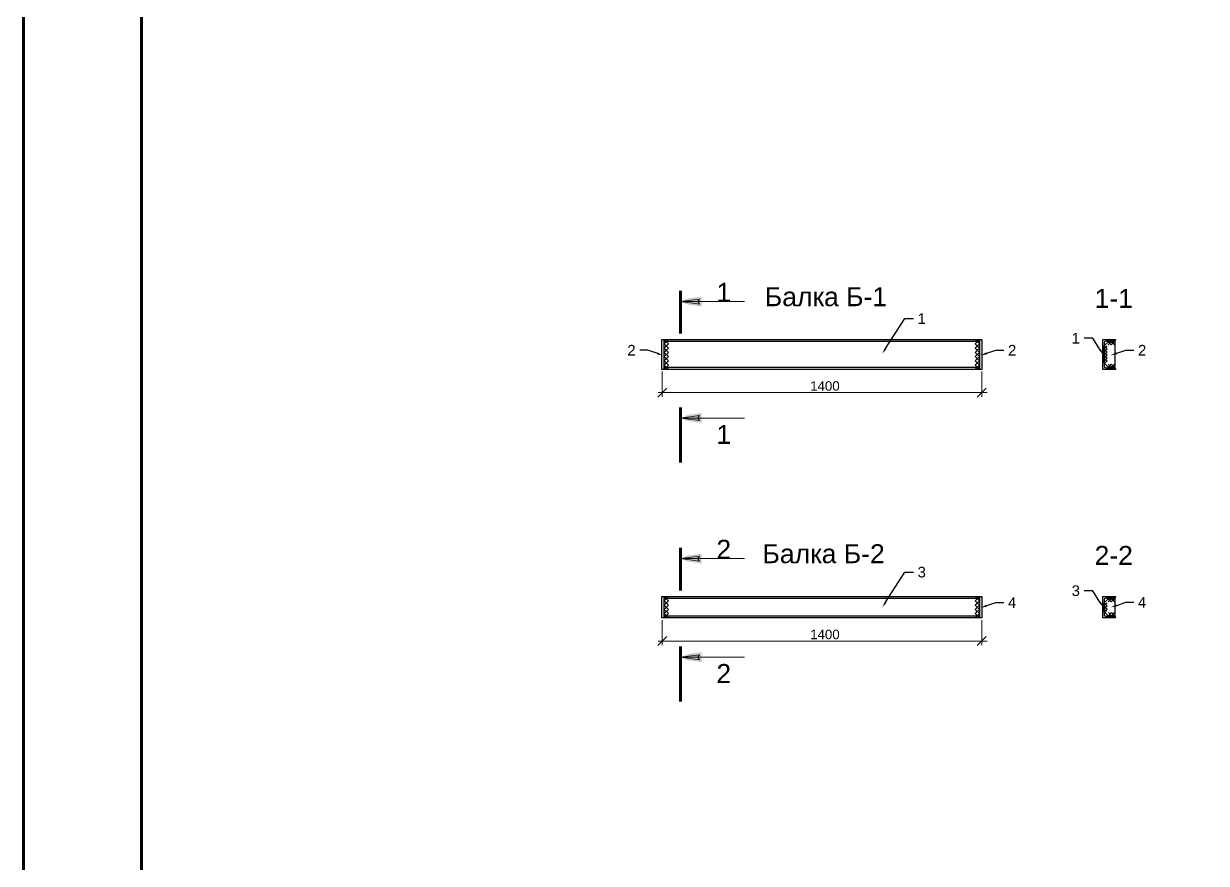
# Model space of a CAD drawing. Header units: millimetres. Extents: x -208979 to 31, y -109229 to 48340.
# Drawn here: x -24180 to -18633, y -7307 to -3367 of the extents above; entities that cross this region are included whole.
import ezdxf
from ezdxf import colors
from ezdxf.entities.mleader import LeaderData, LeaderLine
from ezdxf.math import Vec2, Vec3

# ---------------------------------------------------------------- set-up
doc = ezdxf.new("R2010")
doc.units = ezdxf.units.MM
doc.layers.add('PDF _Геометрия', color=7, linetype='Continuous')
doc.layers.add('PDF _Текст', color=7, linetype='Continuous')
doc.layers.add('PDF _Сплошная заливка', color=7, linetype='Continuous', true_color=0xffffff)
doc.styles.add('PDF Arial', font='arial.ttf')
doc.styles.get("Standard").update_dxf_attribs({"font": 'arial.ttf'})

msp = doc.modelspace()

# ---------------------------------------------------------------- hatches: boundary and pattern name
at = {"layer": 'PDF _Сплошная заливка', "lineweight": 100, "transparency": 33554559}
for color, points in [(256, [(-21005.332, -4693.657), (-20999.403, -4694.504), (-20999.403, -4648.769), (-21005.332, -4648.769), (-21012.107, -4649.616), (-21018.036, -4650.463), (-21031.587, -4652.156), (-21037.516, -4653.003), (-21044.292, -4653.85), (-21050.22, -4654.697), (-21063.772, -4656.391), (-21067.16, -4658.085), (-21069.701, -4658.932), (-21073.088, -4660.626), (-21075.629, -4661.473), (-21079.017, -4663.167), (-21081.558, -4664.014), (-21084.946, -4665.708), (-21087.487, -4666.555), (-21090.875, -4668.249), (-21093.415, -4669.096), (-21096.803, -4670.79), (-21099.344, -4671.637), (-21096.803, -4672.483), (-21095.109, -4673.33), (-21092.569, -4674.177), (-21090.875, -4675.024), (-21088.334, -4675.871), (-21086.64, -4676.718), (-21084.099, -4677.565), (-21082.405, -4678.412), (-21079.864, -4679.259), (-21078.17, -4680.106), (-21075.629, -4680.953), (-21073.935, -4681.8), (-21071.394, -4682.647), (-21069.701, -4683.494), (-21067.16, -4684.341), (-21063.772, -4686.035), (-21050.22, -4687.729), (-21044.292, -4688.576), (-21037.516, -4689.423), (-21031.587, -4690.27), (-21018.036, -4691.964), (-21012.107, -4692.811)]), (256, [(-21005.332, -4693.657), (-20999.403, -4694.504), (-20999.403, -4648.769), (-21005.332, -4648.769), (-21012.107, -4649.616), (-21018.036, -4650.463), (-21031.587, -4652.156), (-21037.516, -4653.003), (-21044.292, -4653.85), (-21050.22, -4654.697), (-21063.772, -4656.391), (-21067.16, -4658.085), (-21069.701, -4658.932), (-21073.088, -4660.626), (-21075.629, -4661.473), (-21079.017, -4663.167), (-21081.558, -4664.014), (-21084.946, -4665.708), (-21087.487, -4666.555), (-21090.875, -4668.249), (-21093.415, -4669.096), (-21096.803, -4670.79), (-21099.344, -4671.637), (-21096.803, -4672.483), (-21095.109, -4673.33), (-21092.569, -4674.177), (-21090.875, -4675.024), (-21088.334, -4675.871), (-21086.64, -4676.718), (-21084.099, -4677.565), (-21082.405, -4678.412), (-21079.864, -4679.259), (-21078.17, -4680.106), (-21075.629, -4680.953), (-21073.935, -4681.8), (-21071.394, -4682.647), (-21069.701, -4683.494), (-21067.16, -4684.341), (-21063.772, -4686.035), (-21050.22, -4687.729), (-21044.292, -4688.576), (-21037.516, -4689.423), (-21031.587, -4690.27), (-21018.036, -4691.964), (-21012.107, -4692.811)]), (7, [(-21015.495, -4682.647), (-21009.566, -4683.494), (-21009.566, -4682.647), (-21010.413, -4681.8), (-21011.26, -4681.8), (-21011.26, -4680.106), (-21012.954, -4678.412), (-21013.801, -4678.412), (-21013.801, -4676.718), (-21014.648, -4675.871), (-21015.495, -4675.871), (-21015.495, -4674.177), (-21018.036, -4671.637), (-21099.344, -4671.637), (-21085.793, -4673.33), (-21079.864, -4674.177), (-21073.088, -4675.024), (-21067.16, -4675.871), (-21060.384, -4676.718), (-21054.455, -4677.565), (-21040.904, -4679.259), (-21034.975, -4680.106), (-21028.2, -4680.953), (-21022.271, -4681.8)]), (7, [(-21015.495, -4682.647), (-21009.566, -4683.494), (-21009.566, -4682.647), (-21010.413, -4681.8), (-21011.26, -4681.8), (-21011.26, -4680.106), (-21012.954, -4678.412), (-21013.801, -4678.412), (-21013.801, -4676.718), (-21014.648, -4675.871), (-21015.495, -4675.871), (-21015.495, -4674.177), (-21018.036, -4671.637), (-21099.344, -4671.637), (-21085.793, -4673.33), (-21079.864, -4674.177), (-21073.088, -4675.024), (-21067.16, -4675.871), (-21060.384, -4676.718), (-21054.455, -4677.565), (-21040.904, -4679.259), (-21034.975, -4680.106), (-21028.2, -4680.953), (-21022.271, -4681.8)]), (7, [(-21011.26, -4662.32), (-21009.566, -4660.626), (-21015.495, -4660.626), (-21022.271, -4661.473), (-21028.2, -4662.32), (-21034.975, -4663.167), (-21040.904, -4664.014), (-21054.455, -4665.708), (-21060.384, -4666.555), (-21067.16, -4667.402), (-21073.088, -4668.249), (-21079.864, -4669.096), (-21085.793, -4669.943), (-21092.569, -4670.79), (-21017.189, -4671.637), (-21017.189, -4670.79), (-21016.342, -4669.943), (-21015.495, -4668.249), (-21014.648, -4667.402), (-21013.801, -4665.708), (-21012.107, -4664.014)]), (7, [(-21011.26, -4662.32), (-21009.566, -4660.626), (-21015.495, -4660.626), (-21022.271, -4661.473), (-21028.2, -4662.32), (-21034.975, -4663.167), (-21040.904, -4664.014), (-21054.455, -4665.708), (-21060.384, -4666.555), (-21067.16, -4667.402), (-21073.088, -4668.249), (-21079.864, -4669.096), (-21085.793, -4669.943), (-21092.569, -4670.79), (-21017.189, -4671.637), (-21017.189, -4670.79), (-21016.342, -4669.943), (-21015.495, -4668.249), (-21014.648, -4667.402), (-21013.801, -4665.708), (-21012.107, -4664.014)]), (1, [(-21165.597, -4853.728), (-21164.75, -4849.493), (-21176.608, -4849.493), (-21176.608, -4861.35), (-21172.373, -4860.503), (-21169.832, -4859.656), (-21166.444, -4856.269)]), (1, [(-19707.618, -4853.728), (-19708.465, -4849.493), (-19696.608, -4849.493), (-19696.608, -4861.35), (-19700.843, -4860.503), (-19703.384, -4859.656), (-19706.771, -4856.269)]), (1, [(-21164.75, -4985.258), (-21166.444, -4983.564), (-21167.291, -4983.564), (-21167.291, -4981.87), (-21169.832, -4979.329), (-21174.914, -4977.635), (-21176.608, -4977.635), (-21176.608, -4989.493), (-21164.75, -4989.493)]), (1, [(-19708.465, -4985.258), (-19706.771, -4983.564), (-19705.924, -4983.564), (-19705.924, -4981.87), (-19703.384, -4979.329), (-19698.302, -4977.635), (-19696.608, -4977.635), (-19696.608, -4989.493), (-19708.465, -4989.493)]), (256, [(-21005.332, -5239.947), (-20999.403, -5240.794), (-20999.403, -5195.058), (-21005.332, -5195.058), (-21012.107, -5195.905), (-21018.036, -5196.752), (-21031.587, -5198.446), (-21037.516, -5199.293), (-21044.292, -5200.14), (-21050.22, -5200.987), (-21063.772, -5202.681), (-21067.16, -5204.374), (-21069.701, -5205.221), (-21073.088, -5206.915), (-21075.629, -5207.762), (-21079.017, -5209.456), (-21081.558, -5210.303), (-21084.946, -5211.997), (-21087.487, -5212.844), (-21090.875, -5214.538), (-21093.415, -5215.385), (-21096.803, -5217.079), (-21099.344, -5217.926), (-21096.803, -5218.773), (-21095.109, -5219.62), (-21092.569, -5220.467), (-21090.875, -5221.314), (-21088.334, -5222.161), (-21086.64, -5223.008), (-21084.099, -5223.855), (-21082.405, -5224.702), (-21079.864, -5225.548), (-21078.17, -5226.395), (-21075.629, -5227.242), (-21073.935, -5228.089), (-21071.394, -5228.936), (-21069.701, -5229.783), (-21067.16, -5230.63), (-21063.772, -5232.324), (-21050.22, -5234.018), (-21044.292, -5234.865), (-21037.516, -5235.712), (-21031.587, -5236.559), (-21018.036, -5238.253), (-21012.107, -5239.1)]), (256, [(-21005.332, -5239.947), (-20999.403, -5240.794), (-20999.403, -5195.058), (-21005.332, -5195.058), (-21012.107, -5195.905), (-21018.036, -5196.752), (-21031.587, -5198.446), (-21037.516, -5199.293), (-21044.292, -5200.14), (-21050.22, -5200.987), (-21063.772, -5202.681), (-21067.16, -5204.374), (-21069.701, -5205.221), (-21073.088, -5206.915), (-21075.629, -5207.762), (-21079.017, -5209.456), (-21081.558, -5210.303), (-21084.946, -5211.997), (-21087.487, -5212.844), (-21090.875, -5214.538), (-21093.415, -5215.385), (-21096.803, -5217.079), (-21099.344, -5217.926), (-21096.803, -5218.773), (-21095.109, -5219.62), (-21092.569, -5220.467), (-21090.875, -5221.314), (-21088.334, -5222.161), (-21086.64, -5223.008), (-21084.099, -5223.855), (-21082.405, -5224.702), (-21079.864, -5225.548), (-21078.17, -5226.395), (-21075.629, -5227.242), (-21073.935, -5228.089), (-21071.394, -5228.936), (-21069.701, -5229.783), (-21067.16, -5230.63), (-21063.772, -5232.324), (-21050.22, -5234.018), (-21044.292, -5234.865), (-21037.516, -5235.712), (-21031.587, -5236.559), (-21018.036, -5238.253), (-21012.107, -5239.1)]), (7, [(-21011.26, -5208.609), (-21009.566, -5206.915), (-21015.495, -5206.915), (-21022.271, -5207.762), (-21028.2, -5208.609), (-21034.975, -5209.456), (-21040.904, -5210.303), (-21054.455, -5211.997), (-21060.384, -5212.844), (-21067.16, -5213.691), (-21073.088, -5214.538), (-21079.864, -5215.385), (-21085.793, -5216.232), (-21092.569, -5217.079), (-21017.189, -5217.926), (-21017.189, -5217.079), (-21016.342, -5216.232), (-21015.495, -5214.538), (-21014.648, -5213.691), (-21013.801, -5211.997), (-21012.107, -5210.303)]), (7, [(-21011.26, -5208.609), (-21009.566, -5206.915), (-21015.495, -5206.915), (-21022.271, -5207.762), (-21028.2, -5208.609), (-21034.975, -5209.456), (-21040.904, -5210.303), (-21054.455, -5211.997), (-21060.384, -5212.844), (-21067.16, -5213.691), (-21073.088, -5214.538), (-21079.864, -5215.385), (-21085.793, -5216.232), (-21092.569, -5217.079), (-21017.189, -5217.926), (-21017.189, -5217.079), (-21016.342, -5216.232), (-21015.495, -5214.538), (-21014.648, -5213.691), (-21013.801, -5211.997), (-21012.107, -5210.303)]), (7, [(-21015.495, -5228.936), (-21009.566, -5229.783), (-21009.566, -5228.936), (-21010.413, -5228.089), (-21011.26, -5228.089), (-21011.26, -5226.395), (-21012.954, -5224.702), (-21013.801, -5224.702), (-21013.801, -5223.008), (-21014.648, -5222.161), (-21015.495, -5222.161), (-21015.495, -5220.467), (-21018.036, -5217.926), (-21099.344, -5217.926), (-21085.793, -5219.62), (-21079.864, -5220.467), (-21073.088, -5221.314), (-21067.16, -5222.161), (-21060.384, -5223.008), (-21054.455, -5223.855), (-21040.904, -5225.548), (-21034.975, -5226.395), (-21028.2, -5227.242), (-21022.271, -5228.089)]), (7, [(-21015.495, -5228.936), (-21009.566, -5229.783), (-21009.566, -5228.936), (-21010.413, -5228.089), (-21011.26, -5228.089), (-21011.26, -5226.395), (-21012.954, -5224.702), (-21013.801, -5224.702), (-21013.801, -5223.008), (-21014.648, -5222.161), (-21015.495, -5222.161), (-21015.495, -5220.467), (-21018.036, -5217.926), (-21099.344, -5217.926), (-21085.793, -5219.62), (-21079.864, -5220.467), (-21073.088, -5221.314), (-21067.16, -5222.161), (-21060.384, -5223.008), (-21054.455, -5223.855), (-21040.904, -5225.548), (-21034.975, -5226.395), (-21028.2, -5227.242), (-21022.271, -5228.089)]), (256, [(-21005.332, -5899.547), (-20999.403, -5900.394), (-20999.403, -5854.658), (-21005.332, -5854.658), (-21012.107, -5855.505), (-21018.036, -5856.352), (-21031.587, -5858.046), (-21037.516, -5858.893), (-21044.292, -5859.74), (-21050.22, -5860.587), (-21063.772, -5862.281), (-21067.16, -5863.975), (-21069.701, -5864.822), (-21073.088, -5866.516), (-21075.629, -5867.363), (-21079.017, -5869.057), (-21081.558, -5869.904), (-21084.946, -5871.597), (-21087.487, -5872.444), (-21090.875, -5874.138), (-21093.415, -5874.985), (-21096.803, -5876.679), (-21099.344, -5877.526), (-21096.803, -5878.373), (-21095.109, -5879.22), (-21092.569, -5880.067), (-21090.875, -5880.914), (-21088.334, -5881.761), (-21086.64, -5882.608), (-21084.099, -5883.455), (-21082.405, -5884.302), (-21079.864, -5885.149), (-21078.17, -5885.996), (-21075.629, -5886.843), (-21073.935, -5887.69), (-21071.394, -5888.537), (-21069.701, -5889.384), (-21067.16, -5890.231), (-21063.772, -5891.925), (-21050.22, -5893.618), (-21044.292, -5894.465), (-21037.516, -5895.312), (-21031.587, -5896.159), (-21018.036, -5897.853), (-21012.107, -5898.7)]), (256, [(-21005.332, -5899.547), (-20999.403, -5900.394), (-20999.403, -5854.658), (-21005.332, -5854.658), (-21012.107, -5855.505), (-21018.036, -5856.352), (-21031.587, -5858.046), (-21037.516, -5858.893), (-21044.292, -5859.74), (-21050.22, -5860.587), (-21063.772, -5862.281), (-21067.16, -5863.975), (-21069.701, -5864.822), (-21073.088, -5866.516), (-21075.629, -5867.363), (-21079.017, -5869.057), (-21081.558, -5869.904), (-21084.946, -5871.597), (-21087.487, -5872.444), (-21090.875, -5874.138), (-21093.415, -5874.985), (-21096.803, -5876.679), (-21099.344, -5877.526), (-21096.803, -5878.373), (-21095.109, -5879.22), (-21092.569, -5880.067), (-21090.875, -5880.914), (-21088.334, -5881.761), (-21086.64, -5882.608), (-21084.099, -5883.455), (-21082.405, -5884.302), (-21079.864, -5885.149), (-21078.17, -5885.996), (-21075.629, -5886.843), (-21073.935, -5887.69), (-21071.394, -5888.537), (-21069.701, -5889.384), (-21067.16, -5890.231), (-21063.772, -5891.925), (-21050.22, -5893.618), (-21044.292, -5894.465), (-21037.516, -5895.312), (-21031.587, -5896.159), (-21018.036, -5897.853), (-21012.107, -5898.7)]), (7, [(-21015.495, -5888.537), (-21009.566, -5889.384), (-21009.566, -5888.537), (-21010.413, -5887.69), (-21011.26, -5887.69), (-21011.26, -5885.996), (-21012.954, -5884.302), (-21013.801, -5884.302), (-21013.801, -5882.608), (-21014.648, -5881.761), (-21015.495, -5881.761), (-21015.495, -5880.067), (-21018.036, -5877.526), (-21099.344, -5877.526), (-21085.793, -5879.22), (-21079.864, -5880.067), (-21073.088, -5880.914), (-21067.16, -5881.761), (-21060.384, -5882.608), (-21054.455, -5883.455), (-21040.904, -5885.149), (-21034.975, -5885.996), (-21028.2, -5886.843), (-21022.271, -5887.69)]), (7, [(-21015.495, -5888.537), (-21009.566, -5889.384), (-21009.566, -5888.537), (-21010.413, -5887.69), (-21011.26, -5887.69), (-21011.26, -5885.996), (-21012.954, -5884.302), (-21013.801, -5884.302), (-21013.801, -5882.608), (-21014.648, -5881.761), (-21015.495, -5881.761), (-21015.495, -5880.067), (-21018.036, -5877.526), (-21099.344, -5877.526), (-21085.793, -5879.22), (-21079.864, -5880.067), (-21073.088, -5880.914), (-21067.16, -5881.761), (-21060.384, -5882.608), (-21054.455, -5883.455), (-21040.904, -5885.149), (-21034.975, -5885.996), (-21028.2, -5886.843), (-21022.271, -5887.69)]), (7, [(-21011.26, -5868.21), (-21009.566, -5866.516), (-21015.495, -5866.516), (-21022.271, -5867.363), (-21028.2, -5868.21), (-21034.975, -5869.057), (-21040.904, -5869.904), (-21054.455, -5871.597), (-21060.384, -5872.444), (-21067.16, -5873.291), (-21073.088, -5874.138), (-21079.864, -5874.985), (-21085.793, -5875.832), (-21092.569, -5876.679), (-21017.189, -5877.526), (-21017.189, -5876.679), (-21016.342, -5875.832), (-21015.495, -5874.138), (-21014.648, -5873.291), (-21013.801, -5871.597), (-21012.107, -5869.904)]), (7, [(-21011.26, -5868.21), (-21009.566, -5866.516), (-21015.495, -5866.516), (-21022.271, -5867.363), (-21028.2, -5868.21), (-21034.975, -5869.057), (-21040.904, -5869.904), (-21054.455, -5871.597), (-21060.384, -5872.444), (-21067.16, -5873.291), (-21073.088, -5874.138), (-21079.864, -5874.985), (-21085.793, -5875.832), (-21092.569, -5876.679), (-21017.189, -5877.526), (-21017.189, -5876.679), (-21016.342, -5875.832), (-21015.495, -5874.138), (-21014.648, -5873.291), (-21013.801, -5871.597), (-21012.107, -5869.904)]), (1, [(-21165.597, -6059.617), (-21164.75, -6055.383), (-21176.608, -6055.383), (-21176.608, -6067.24), (-21172.373, -6066.393), (-21169.832, -6065.546), (-21166.444, -6062.158)]), (1, [(-19707.618, -6059.617), (-19708.465, -6055.383), (-19696.608, -6055.383), (-19696.608, -6067.24), (-19700.843, -6066.393), (-19703.384, -6065.546), (-19706.771, -6062.158)]), (1, [(-21164.789, -6151.262), (-21166.483, -6149.568), (-21167.33, -6149.568), (-21167.33, -6147.874), (-21169.871, -6145.333), (-21174.952, -6143.639), (-21176.646, -6143.639), (-21176.646, -6155.497), (-21164.789, -6155.497)]), (1, [(-19707.887, -6151.798), (-19706.193, -6150.104), (-19705.346, -6150.104), (-19705.346, -6148.41), (-19702.805, -6145.869), (-19697.723, -6144.175), (-19696.029, -6144.175), (-19696.029, -6156.033), (-19707.887, -6156.033)]), (256, [(-21005.332, -6362.12), (-20999.403, -6362.967), (-20999.403, -6317.231), (-21005.332, -6317.231), (-21012.107, -6318.078), (-21018.036, -6318.925), (-21031.587, -6320.619), (-21037.516, -6321.466), (-21044.292, -6322.313), (-21050.22, -6323.16), (-21063.772, -6324.854), (-21067.16, -6326.548), (-21069.701, -6327.395), (-21073.088, -6329.089), (-21075.629, -6329.936), (-21079.017, -6331.63), (-21081.558, -6332.477), (-21084.946, -6334.171), (-21087.487, -6335.018), (-21090.875, -6336.711), (-21093.415, -6337.558), (-21096.803, -6339.252), (-21099.344, -6340.099), (-21096.803, -6340.946), (-21095.109, -6341.793), (-21092.569, -6342.64), (-21090.875, -6343.487), (-21088.334, -6344.334), (-21086.64, -6345.181), (-21084.099, -6346.028), (-21082.405, -6346.875), (-21079.864, -6347.722), (-21078.17, -6348.569), (-21075.629, -6349.416), (-21073.935, -6350.263), (-21071.394, -6351.11), (-21069.701, -6351.957), (-21067.16, -6352.804), (-21063.772, -6354.498), (-21050.22, -6356.192), (-21044.292, -6357.038), (-21037.516, -6357.885), (-21031.587, -6358.732), (-21018.036, -6360.426), (-21012.107, -6361.273)]), (256, [(-21005.332, -6362.12), (-20999.403, -6362.967), (-20999.403, -6317.231), (-21005.332, -6317.231), (-21012.107, -6318.078), (-21018.036, -6318.925), (-21031.587, -6320.619), (-21037.516, -6321.466), (-21044.292, -6322.313), (-21050.22, -6323.16), (-21063.772, -6324.854), (-21067.16, -6326.548), (-21069.701, -6327.395), (-21073.088, -6329.089), (-21075.629, -6329.936), (-21079.017, -6331.63), (-21081.558, -6332.477), (-21084.946, -6334.171), (-21087.487, -6335.018), (-21090.875, -6336.711), (-21093.415, -6337.558), (-21096.803, -6339.252), (-21099.344, -6340.099), (-21096.803, -6340.946), (-21095.109, -6341.793), (-21092.569, -6342.64), (-21090.875, -6343.487), (-21088.334, -6344.334), (-21086.64, -6345.181), (-21084.099, -6346.028), (-21082.405, -6346.875), (-21079.864, -6347.722), (-21078.17, -6348.569), (-21075.629, -6349.416), (-21073.935, -6350.263), (-21071.394, -6351.11), (-21069.701, -6351.957), (-21067.16, -6352.804), (-21063.772, -6354.498), (-21050.22, -6356.192), (-21044.292, -6357.038), (-21037.516, -6357.885), (-21031.587, -6358.732), (-21018.036, -6360.426), (-21012.107, -6361.273)]), (7, [(-21015.495, -6351.11), (-21009.566, -6351.957), (-21009.566, -6351.11), (-21010.413, -6350.263), (-21011.26, -6350.263), (-21011.26, -6348.569), (-21012.954, -6346.875), (-21013.801, -6346.875), (-21013.801, -6345.181), (-21014.648, -6344.334), (-21015.495, -6344.334), (-21015.495, -6342.64), (-21018.036, -6340.099), (-21099.344, -6340.099), (-21085.793, -6341.793), (-21079.864, -6342.64), (-21073.088, -6343.487), (-21067.16, -6344.334), (-21060.384, -6345.181), (-21054.455, -6346.028), (-21040.904, -6347.722), (-21034.975, -6348.569), (-21028.2, -6349.416), (-21022.271, -6350.263)]), (7, [(-21015.495, -6351.11), (-21009.566, -6351.957), (-21009.566, -6351.11), (-21010.413, -6350.263), (-21011.26, -6350.263), (-21011.26, -6348.569), (-21012.954, -6346.875), (-21013.801, -6346.875), (-21013.801, -6345.181), (-21014.648, -6344.334), (-21015.495, -6344.334), (-21015.495, -6342.64), (-21018.036, -6340.099), (-21099.344, -6340.099), (-21085.793, -6341.793), (-21079.864, -6342.64), (-21073.088, -6343.487), (-21067.16, -6344.334), (-21060.384, -6345.181), (-21054.455, -6346.028), (-21040.904, -6347.722), (-21034.975, -6348.569), (-21028.2, -6349.416), (-21022.271, -6350.263)]), (7, [(-21011.26, -6330.783), (-21009.566, -6329.089), (-21015.495, -6329.089), (-21022.271, -6329.936), (-21028.2, -6330.783), (-21034.975, -6331.63), (-21040.904, -6332.477), (-21054.455, -6334.171), (-21060.384, -6335.018), (-21067.16, -6335.864), (-21073.088, -6336.711), (-21079.864, -6337.558), (-21085.793, -6338.405), (-21092.569, -6339.252), (-21017.189, -6340.099), (-21017.189, -6339.252), (-21016.342, -6338.405), (-21015.495, -6336.711), (-21014.648, -6335.864), (-21013.801, -6334.171), (-21012.107, -6332.477)]), (7, [(-21011.26, -6330.783), (-21009.566, -6329.089), (-21015.495, -6329.089), (-21022.271, -6329.936), (-21028.2, -6330.783), (-21034.975, -6331.63), (-21040.904, -6332.477), (-21054.455, -6334.171), (-21060.384, -6335.018), (-21067.16, -6335.864), (-21073.088, -6336.711), (-21079.864, -6337.558), (-21085.793, -6338.405), (-21092.569, -6339.252), (-21017.189, -6340.099), (-21017.189, -6339.252), (-21016.342, -6338.405), (-21015.495, -6336.711), (-21014.648, -6335.864), (-21013.801, -6334.171), (-21012.107, -6332.477)])]:
    msp.add_hatch(color=color, dxfattribs=at).paths.add_polyline_path(points)

# ---------------------------------------------------------------- linework, layer by layer
at = {"color": 1, "lineweight": 100}
for points in [[(-24180.412, 3111.595), (-13082.097, 3111.595), (-13082.097, -18754.015), (-24180.412, -18754.015)], [(-23627.471, 2795.846), (-13635.038, 2795.846), (-13635.038, -18359.329), (-23627.471, -18359.329)]]:
    msp.add_lwpolyline(points, close=True, dxfattribs=at)
at = {"layer": 'PDF _Геометрия', "color": 5, "lineweight": 30}
for p, q in [((-21176.608, -4989.493), (-21176.608, -4849.493)), ((-21176.608, -4857.493), (-19696.608, -4857.493)), ((-19696.608, -4849.493), (-19696.608, -4989.493)), ((-19696.608, -4981.493), (-21176.608, -4981.493)), ((-21176.608, -6155.324), (-21176.667, -6055.324)), ((-21176.608, -6063.383), (-19696.608, -6063.383)), ((-19696.608, -6055.383), (-19696.667, -6155.383)), ((-19696.608, -6147.383), (-21176.608, -6147.383))]:
    msp.add_line(p, q, dxfattribs=at)
at = {"layer": 'PDF _Геометрия', "color": 134, "lineweight": 70, "true_color": 0x009595}
for points in [[(-21099.344, -4621.666), (-21099.344, -4821.548)], [(-21099.344, -5167.895), (-21099.344, -5426.217)], [(-21099.344, -5827.556), (-21099.344, -6027.438)], [(-21099.344, -6290.068), (-21099.344, -6548.391)]]:
    msp.add_lwpolyline(points, dxfattribs=at)
at = {"layer": 'PDF _Геометрия', "lineweight": 13}
for points in [[(-21099.344, -4671.637), (-21009.566, -4659.779), (-21018.036, -4671.637), (-21009.566, -4683.494)], [(-21099.344, -4671.637), (-20799.52, -4671.637), (-21099.344, -4671.637), (-21009.566, -4659.779), (-21018.036, -4671.637), (-21009.566, -4683.494)], [(-19660.371, -5098.751), (-19660.371, -5098.751), (-21185.337, -5098.751), (-21204.818, -5098.751), (-21185.337, -5098.751)], [(-21099.344, -5217.926), (-21009.566, -5206.068), (-21018.036, -5217.926), (-21009.566, -5229.783)], [(-21099.344, -5217.926), (-20799.52, -5217.926), (-21099.344, -5217.926), (-21009.566, -5206.068), (-21018.036, -5217.926), (-21009.566, -5229.783)], [(-21099.344, -5877.526), (-21009.566, -5865.669), (-21018.036, -5877.526), (-21009.566, -5889.384)], [(-21099.344, -5877.526), (-20799.52, -5877.526), (-21099.344, -5877.526), (-21009.566, -5865.669), (-21018.036, -5877.526), (-21009.566, -5889.384)], [(-19660.371, -6264.526), (-19660.371, -6264.526), (-21185.337, -6264.526), (-21204.818, -6264.526), (-21185.337, -6264.526)], [(-21099.344, -6340.099), (-21009.566, -6328.242), (-21018.036, -6340.099), (-21009.566, -6351.957)], [(-21099.344, -6340.099), (-20799.52, -6340.099), (-21099.344, -6340.099), (-21009.566, -6328.242), (-21018.036, -6340.099), (-21009.566, -6351.957)]]:
    msp.add_lwpolyline(points, close=True, dxfattribs=at)
at = {"layer": 'PDF _Геометрия', "color": 5, "lineweight": 30}
for points in [[(-19686.608, -4849.493), (-19686.608, -4989.493), (-21186.608, -4989.493), (-21186.608, -4849.493)], [(-19062.259, -4981.83), (-19060.776, -4983.101), (-19059.93, -4984.795), (-19059.718, -4986.065), (-19059.718, -4989.665), (-19080.257, -4989.665), (-19117.735, -4989.665), (-19117.735, -4849.493), (-19102.701, -4849.493), (-19059.718, -4849.493), (-19059.718, -4853.093), (-19059.93, -4854.363), (-19060.776, -4856.057), (-19062.259, -4857.327), (-19064.164, -4857.751), (-19102.701, -4857.751), (-19104.818, -4857.751), (-19106.936, -4857.963), (-19109.265, -4859.021), (-19111.171, -4860.927), (-19112.441, -4863.044), (-19112.865, -4865.585), (-19112.865, -4973.573), (-19112.441, -4976.113), (-19111.171, -4978.443), (-19109.265, -4980.137), (-19106.936, -4981.195), (-19104.818, -4981.619), (-19080.257, -4981.619), (-19064.164, -4981.619)], [(-19092.961, -4859.656), (-19062.894, -4859.656), (-19062.894, -4979.713), (-19092.961, -4979.713), (-19112.865, -4959.598), (-19112.865, -4879.56)], [(-21206.511, -5119.925), (-21164.163, -5077.577)], [(-19665.446, -5077.577), (-19707.794, -5119.925)], [(-19686.608, -6055.383), (-19686.608, -6155.383), (-21186.608, -6155.383), (-21186.608, -6055.383)], [(-21206.511, -6285.7), (-21164.163, -6243.352)], [(-19665.446, -6243.352), (-19707.794, -6285.7)]]:
    msp.add_lwpolyline(points, close=True, dxfattribs=at)
at = {"layer": 'PDF _Геометрия', "lineweight": 13}
for points in [[(-21156.281, -4849.493), (-21176.608, -4868.973), (-21156.281, -4889.3), (-21176.608, -4909.627), (-21156.281, -4929.107), (-21176.608, -4949.434), (-21156.281, -4969.761), (-21176.608, -4989.241)], [(-21176.608, -4849.493), (-21156.281, -4868.973), (-21176.608, -4889.3), (-21156.281, -4909.627), (-21176.608, -4929.107), (-21156.281, -4949.434), (-21176.608, -4969.761), (-21156.281, -4989.241)], [(-19716.935, -4849.493), (-19696.608, -4868.973), (-19716.935, -4889.3), (-19696.608, -4909.627), (-19716.935, -4929.107), (-19696.608, -4949.434), (-19716.935, -4969.761), (-19696.608, -4989.241)], [(-19696.608, -4849.493), (-19716.935, -4868.973), (-19696.608, -4889.3), (-19716.935, -4909.627), (-19696.608, -4929.107), (-19716.935, -4949.434), (-19696.608, -4969.761), (-19716.935, -4989.241)], [(-19117.735, -4880.83), (-19117.735, -4897.77)], [(-19098.309, -4879.56), (-19112.865, -4893.509), (-19098.309, -4908.065)], [(-19112.865, -4879.56), (-19098.309, -4893.509), (-19112.865, -4908.065)], [(-19112.865, -4880.83), (-19112.865, -4897.77)], [(-19092.961, -4874.212), (-19079.012, -4859.656), (-19064.456, -4874.212)], [(-19092.961, -4859.656), (-19079.012, -4874.212), (-19064.456, -4859.656)], [(-19062.894, -4878.713), (-19062.894, -4897.77)], [(-19098.309, -4936.571), (-19112.865, -4922.621), (-19098.309, -4908.065)], [(-19112.865, -4936.571), (-19098.309, -4922.621), (-19112.865, -4908.065)], [(-19098.309, -4936.571), (-19112.865, -4950.52), (-19105.587, -4957.798)], [(-19112.865, -4936.571), (-19098.309, -4950.52), (-19105.587, -4957.798)], [(-19092.961, -4979.713), (-19079.012, -4965.157), (-19064.456, -4979.713)], [(-19092.961, -4965.157), (-19079.012, -4979.713), (-19064.456, -4965.157)], [(-21185.337, -4999.656), (-21185.337, -5118.231)], [(-19686.62, -4999.656), (-19686.62, -5118.231)], [(-21156.281, -6055.383), (-21176.608, -6074.863), (-21156.281, -6095.19), (-21176.608, -6115.517), (-21156.281, -6134.997), (-21176.608, -6155.324)], [(-21176.608, -6055.383), (-21156.281, -6074.863), (-21176.608, -6095.19), (-21156.281, -6115.517), (-21176.608, -6134.997), (-21156.281, -6155.324)], [(-19716.935, -6055.383), (-19696.608, -6074.863), (-19716.935, -6095.19), (-19696.608, -6115.517), (-19716.935, -6134.997), (-19696.608, -6155.324)], [(-19696.608, -6055.383), (-19716.935, -6074.863), (-19696.608, -6095.19), (-19716.935, -6115.517), (-19696.608, -6134.997), (-19716.935, -6155.324)], [(-19117.735, -6086.72), (-19117.735, -6103.659)], [(-19098.309, -6085.45), (-19112.865, -6099.399), (-19098.309, -6113.955)], [(-19112.865, -6085.45), (-19098.309, -6099.399), (-19112.865, -6113.955)], [(-19112.865, -6086.72), (-19112.865, -6103.659)], [(-19092.961, -6080.102), (-19079.012, -6065.546), (-19064.456, -6080.102)], [(-19092.961, -6065.546), (-19079.012, -6080.102), (-19064.456, -6065.546)], [(-19062.894, -6084.603), (-19062.894, -6103.659)], [(-19101.332, -6125.487), (-19112.865, -6113.955)], [(-19109.841, -6125.487), (-19098.309, -6113.955)], [(-19092.468, -6145.343), (-19078.518, -6130.787), (-19063.962, -6145.343)], [(-19092.468, -6130.787), (-19078.518, -6145.343), (-19063.962, -6130.787)], [(-21185.337, -6165.432), (-21185.337, -6284.006)], [(-19686.62, -6165.432), (-19686.62, -6284.006)]]:
    msp.add_lwpolyline(points, dxfattribs=at)
at = {"layer": 'PDF _Геометрия', "color": 5, "lineweight": 30}
for points in [[(-19117.735, -6105.453), (-19117.735, -6055.383), (-19102.701, -6055.383), (-19059.718, -6055.383), (-19059.718, -6058.982), (-19059.93, -6060.253), (-19060.776, -6061.947), (-19062.259, -6063.217), (-19064.164, -6063.64), (-19102.701, -6063.64), (-19104.818, -6063.64), (-19106.936, -6063.852), (-19109.265, -6064.911), (-19111.171, -6066.817), (-19112.441, -6068.934), (-19112.865, -6071.475), (-19112.865, -6105.723)], [(-19062.259, -6147.72), (-19060.776, -6148.991), (-19059.93, -6150.684), (-19059.718, -6151.955), (-19059.718, -6155.555), (-19080.257, -6155.555), (-19117.735, -6155.555), (-19117.735, -6065.453)], [(-19112.865, -6099.399), (-19112.865, -6085.45), (-19092.961, -6065.546)], [(-19062.894, -6065.546), (-19062.894, -6145.603), (-19092.961, -6145.603), (-19112.865, -6125.487), (-19112.865, -6085.45)], [(-19112.865, -6085.45), (-19112.865, -6139.462), (-19112.441, -6142.003), (-19111.171, -6144.332), (-19109.265, -6146.026), (-19106.936, -6147.085), (-19104.818, -6147.508), (-19080.257, -6147.508), (-19064.164, -6147.508), (-19062.259, -6147.72)], [(-19092.961, -6065.546), (-19062.894, -6065.546), (-19062.894, -6100.587)]]:
    msp.add_lwpolyline(points, dxfattribs=at)

# ---------------------------------------------------------------- texts
at = {"layer": 'PDF _Текст', "lineweight": 100, "attachment_point": 7, "style": 'PDF Arial'}
for s, insert, char_height in [('1', (-20930.95, -4672.357), 89.021), ('Балка Б-1', (-20703.856, -4694.293), 89.0208), ('1-1', (-19157.136, -4700.929), 89.0208), ('1400', (-20491.144, -5090.263), 44.5104), ('1', (-20930.95, -5338.937), 89.021), ('2', (-20930.95, -5878.247), 89.021), ('Балка Б-2', (-20714.947, -5900.183), 89.0208), ('2-2', (-19157.136, -5906.819), 89.0208), ('1400', (-20491.144, -6256.039), 44.5104), ('2', (-20930.95, -6461.111), 89.021)]:
    msp.add_mtext(s, dxfattribs=dict(at, insert=insert, char_height=char_height))

# ---------------------------------------------------------------- leaders
at = {"lineweight": 100}
ml = msp.add_multileader_mtext('Standard', dxfattribs=at)
ml.set_content('1', color=256)
ml.set_leader_properties()
ml.build(insert=Vec2(0, 0))
ml.multileader.update_dxf_attribs({"arrow_head_size": 30})
ctx = ml.context
ctx.base_point, ctx.char_height, ctx.arrow_head_size, ctx.landing_gap_size, ctx.plane_origin = Vec3(-20007.242, -4750.951), 50, 30, 20, Vec3(-20153.314, -4898.511)
notes = []
notes.append((ctx, [(1, (1, 1, 0), (-20047.557, -4750.951), (1, 0), 40.314, [(0, [(-20153.314, -4916.582)], 0, [])])]))
ctx.mtext.insert, ctx.mtext.width, ctx.mtext.flow_direction = Vec3(-19987.242, -4725.951), 66.16644, 5
ml = msp.add_multileader_mtext('Standard', dxfattribs=at)
ml.set_content('1', color=256)
ml.set_leader_properties()
ml.build(insert=Vec2(0, 0))
ml.multileader.update_dxf_attribs({"arrow_head_size": 30})
ctx = ml.context
ctx.base_point, ctx.char_height, ctx.arrow_head_size, ctx.landing_gap_size, ctx.plane_origin = Vec3(-19264.364, -4843.123), 50, 30, 20, Vec3(-19115.708, -4903.927)
ctx.text_align_type = 2
notes.append((ctx, [(0, (1, 1, 0), (-19165.633, -4843.123), (-1, 0), 40.314, [(0, [(-19115.708, -4921.999)], 0, [])])]))
ctx.mtext.insert, ctx.mtext.width, ctx.mtext.alignment, ctx.mtext.flow_direction = Vec3(-19225.947, -4818.123), 66.16644, 3, 5
ml = msp.add_multileader_mtext('Standard', dxfattribs=at)
ml.set_content('2', color=256)
ml.set_leader_properties()
ml.build(insert=Vec2(0, 0))
ml.multileader.update_dxf_attribs({"arrow_head_size": 30})
ctx = ml.context
ctx.base_point, ctx.char_height, ctx.arrow_head_size, ctx.landing_gap_size, ctx.plane_origin = Vec3(-21363.005, -4899.662), 50, 30, 20, Vec3(-21181.659, -4905.758)
ctx.text_align_type = 2
notes.append((ctx, [(1, (1, 1, 0), (-21252.262, -4899.662), (-1, 0), 37.626, [(0, [(-21181.659, -4923.83)], 0, [])])]))
ctx.mtext.insert, ctx.mtext.width, ctx.mtext.alignment, ctx.mtext.flow_direction = Vec3(-21309.888, -4874.662), 66.16644, 3, 5
ml = msp.add_multileader_mtext('Standard', dxfattribs=at)
ml.set_content('2', color=256)
ml.set_leader_properties()
ml.build(insert=Vec2(0, 0))
ml.multileader.update_dxf_attribs({"arrow_head_size": 30})
ctx = ml.context
ctx.base_point, ctx.char_height, ctx.arrow_head_size, ctx.landing_gap_size, ctx.plane_origin = Vec3(-19583.328, -4899.662), 50, 30, 20, Vec3(-19691.557, -4905.758)
notes.append((ctx, [(1, (1, 1, 0), (-19620.954, -4899.662), (1, 0), 37.626, [(0, [(-19691.557, -4923.83)], 0, [])])]))
ctx.mtext.insert, ctx.mtext.width, ctx.mtext.flow_direction = Vec3(-19563.328, -4874.662), 66.16644, 5
ml = msp.add_multileader_mtext('Standard', dxfattribs=at)
ml.set_content('2', color=256)
ml.set_leader_properties()
ml.build(insert=Vec2(0, 0))
ml.multileader.update_dxf_attribs({"arrow_head_size": 30})
ctx = ml.context
ctx.base_point, ctx.char_height, ctx.arrow_head_size, ctx.landing_gap_size, ctx.plane_origin = Vec3(-18973.668, -4899.662), 50, 30, 20, Vec3(-19081.897, -4905.758)
notes.append((ctx, [(1, (1, 1, 0), (-19011.294, -4899.662), (1, 0), 37.626, [(0, [(-19081.897, -4923.83)], 0, [])])]))
ctx.mtext.insert, ctx.mtext.width, ctx.mtext.flow_direction = Vec3(-18953.668, -4874.662), 66.16644, 5
ml = msp.add_multileader_mtext('Standard', dxfattribs=at)
ml.set_content('3', color=256)
ml.set_leader_properties()
ml.build(insert=Vec2(0, 0))
ml.multileader.update_dxf_attribs({"arrow_head_size": 30})
ctx = ml.context
ctx.base_point, ctx.char_height, ctx.arrow_head_size, ctx.landing_gap_size, ctx.plane_origin = Vec3(-20007.242, -5941.274), 50, 30, 20, Vec3(-20153.314, -6088.834)
notes.append((ctx, [(1, (1, 1, 0), (-20047.557, -5941.274), (1, 0), 40.314, [(0, [(-20153.314, -6106.905)], 0, [])])]))
ctx.mtext.insert, ctx.mtext.width, ctx.mtext.flow_direction = Vec3(-19987.242, -5915.83), 66.16644, 5
ml = msp.add_multileader_mtext('Standard', dxfattribs=at)
ml.set_content('3', color=256)
ml.set_leader_properties()
ml.build(insert=Vec2(0, 0))
ml.multileader.update_dxf_attribs({"arrow_head_size": 30})
ctx = ml.context
ctx.base_point, ctx.char_height, ctx.arrow_head_size, ctx.landing_gap_size, ctx.plane_origin = Vec3(-19278.689, -6028.252), 50, 30, 20, Vec3(-19115.708, -6089.057)
ctx.text_align_type = 2
notes.append((ctx, [(0, (1, 1, 0), (-19165.633, -6028.252), (-1, 0), 40.314, [(0, [(-19115.708, -6107.128)], 0, [])])]))
ctx.mtext.insert, ctx.mtext.width, ctx.mtext.alignment, ctx.mtext.flow_direction = Vec3(-19225.947, -6002.809), 66.16644, 3, 5
ml = msp.add_multileader_mtext('Standard', dxfattribs=at)
ml.set_content('4', color=256)
ml.set_leader_properties()
ml.build(insert=Vec2(0, 0))
ml.multileader.update_dxf_attribs({"arrow_head_size": 30})
ctx = ml.context
ctx.base_point, ctx.char_height, ctx.arrow_head_size, ctx.landing_gap_size, ctx.plane_origin = Vec3(-19583.328, -6083.697), 50, 30, 20, Vec3(-19691.557, -6089.793)
notes.append((ctx, [(1, (1, 1, 0), (-19620.954, -6083.697), (1, 0), 37.626, [(0, [(-19691.557, -6107.865)], 0, [])])]))
ctx.mtext.insert, ctx.mtext.width, ctx.mtext.flow_direction = Vec3(-19563.328, -6058.697), 66.16644, 5
ml = msp.add_multileader_mtext('Standard', dxfattribs=at)
ml.set_content('4', color=256)
ml.set_leader_properties()
ml.build(insert=Vec2(0, 0))
ml.multileader.update_dxf_attribs({"arrow_head_size": 30})
ctx = ml.context
ctx.base_point, ctx.char_height, ctx.arrow_head_size, ctx.landing_gap_size, ctx.plane_origin = Vec3(-18973.668, -6082.43), 50, 30, 20, Vec3(-19081.897, -6088.527)
notes.append((ctx, [(1, (1, 1, 0), (-19011.294, -6082.43), (1, 0), 37.626, [(0, [(-19081.897, -6106.598)], 0, [])])]))
ctx.mtext.insert, ctx.mtext.width, ctx.mtext.flow_direction = Vec3(-18953.668, -6057.43), 66.16644, 5
for ctx, leaders in notes:
    for number, flags, end, landing, length, lines in leaders:
        leader = LeaderData()
        leader.index, (leader.has_last_leader_line, leader.has_dogleg_vector, leader.attachment_direction) = number, flags
        leader.last_leader_point, leader.dogleg_vector, leader.dogleg_length = Vec3(end), Vec3(landing), length
        for number, points, colour, breaks in lines:
            line = LeaderLine()
            line.index, line.vertices, line.color, line.breaks = number, Vec3.list(points), colors.encode_raw_color(colour), breaks
            leader.lines.append(line)
        ctx.leaders.append(leader)

doc.saveas('drawing.dxf')
